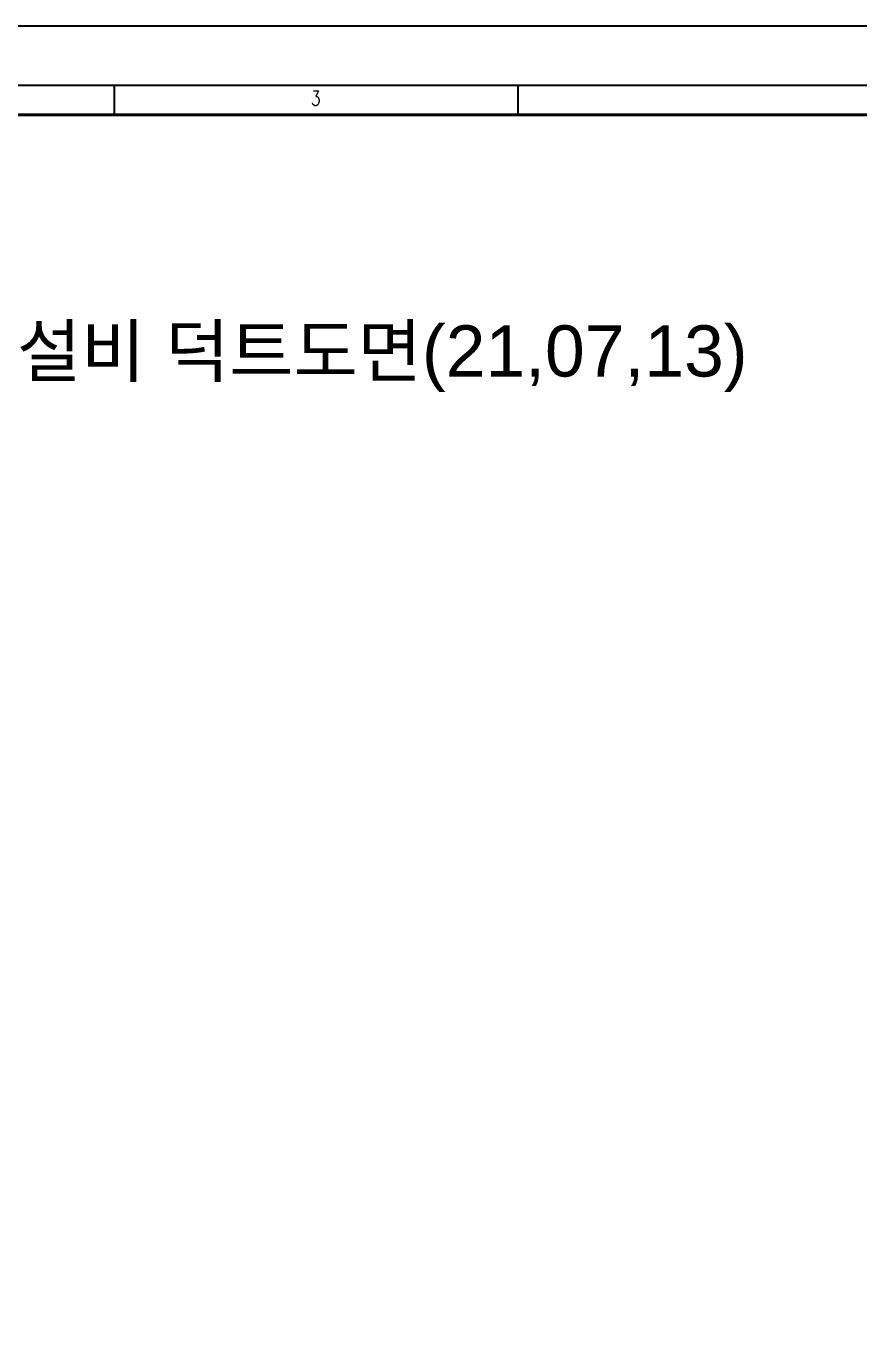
# Model space of a CAD drawing. Header units: millimetres. Extents: x -18234 to 26733, y 279 to 18488.
# Drawn here: x 7662 to 13767, y 8918 to 18488 of the extents above; entities that cross this region are included whole.
import ezdxf
from ezdxf.enums import TextEntityAlignment as Align

# ---------------------------------------------------------------- set-up
doc = ezdxf.new("R2010")
doc.units = ezdxf.units.MM
doc.layers.add('A2FORM', color=111, linetype='Continuous')
doc.styles.add('ROMANS', font='romans')
doc.styles.get("Standard").update_dxf_attribs({"font": 'arial.ttf'})

# ---------------------------------------------------------------- blocks, each defined once
blk = doc.blocks.new('새로운 블럭-hd표제란A3')
at = {"layer": 'A2FORM', "color": 7}
for p, q in [((323316, 39358), (323316, 38917)), ((329333, 39358), (329333, 38917))]:
    blk.add_line(p, q, dxfattribs=at)
for points in [[(360784, 40239), (308417, 40239), (308417, 3212), (360784, 3212)], [(359859, 4093), (310842, 4093), (310842, 39358), (359859, 39358)]]:
    blk.add_lwpolyline(points, close=True, dxfattribs=at)
at = {"layer": 'A2FORM', "color": 7, "const_width": 44.1}
blk.add_lwpolyline([(311282, 38917), (359418, 38917), (359418, 4534), (311282, 4534)], close=True, dxfattribs=at)
at = {"layer": 'A2FORM', "color": 7, "style": 'ROMANS', "width": 0.75}
blk.add_text('3', height=220, dxfattribs=at).set_placement((326322, 39052), align=Align.CENTER)

msp = doc.modelspace()

# ---------------------------------------------------------------- block references
at = {"xscale": 0.491755002900678, "yscale": 0.491755002900678, "zscale": 0.491755002900678}
msp.add_blockref('새로운 블럭-hd표제란A3', (-150684.813, -1300), dxfattribs=at)

# ---------------------------------------------------------------- texts
at = {"color": 2}
msp.add_text('천안 열처리 4호기 설비 덕트도면(21,07,13)', height=375, dxfattribs=at).set_placement((3572.725, 15917.661))

doc.saveas('drawing.dxf')
